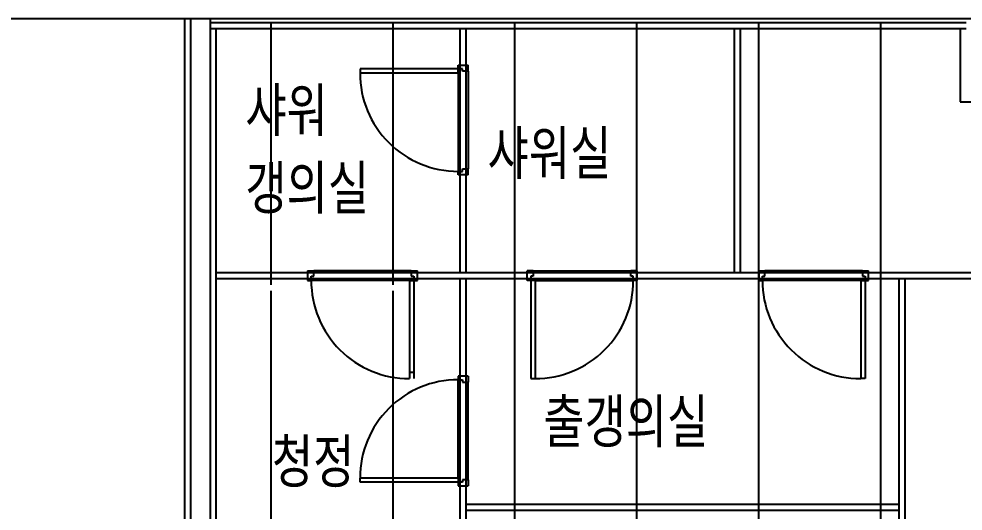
# Model space of a CAD drawing. Header units: millimetres. Extents: x 605428 to 684586, y -474155 to -416366.
# Drawn here: x 623265 to 631008, y -431515 to -427479 of the extents above; entities that cross this region are included whole.
import ezdxf

# ---------------------------------------------------------------- set-up
doc = ezdxf.new("R2010")
doc.units = ezdxf.units.MM
doc.header["$LTSCALE"] = 500
for name, color, linetype in [('ARCH', 9, 'Continuous'), ('TXT', 7, 'Continuous'), ('방화석고', 9, 'Continuous'), ('천정', 5, 'Continuous'), ('크린판넬', 4, 'Continuous')]:
    doc.layers.add(name, color=color, linetype=linetype)
doc.styles.add('GHD', font='simple.shx', dxfattribs={"bigfont": 'whgtxt.shx'})

msp = doc.modelspace()

# ---------------------------------------------------------------- linework, layer by layer
at = {"layer": 'ARCH', "color": 9}
for p, q in [((624832.8, -427478.6), (611382.8, -427478.6)), ((660282.8, -427478.5), (624832.8, -427478.6))]:
    msp.add_line(p, q, dxfattribs=at)
at = {"layer": '방화석고', "color": 9}
for p, q in [((624622.8, -427478.6), (624622.8, -435738.5)), ((624672.8, -427478.6), (624672.8, -435118.5))]:
    msp.add_line(p, q, dxfattribs=at)
at = {"layer": '천정', "linetype": 'Continuous'}
for p, q in [((625332.8, -429658.5), (625332.8, -427508.5)), ((626332.8, -429658.5), (626332.8, -427508.5)), ((627332.8, -434908.5), (627332.8, -427508.5)), ((628332.8, -434908.5), (628332.8, -427508.5)), ((629332.8, -434908.5), (629332.8, -427508.5)), ((630332.8, -434908.5), (630332.8, -427508.5)), ((625332.8, -433158.5), (625332.8, -429708.5)), ((626332.8, -433158.5), (626332.8, -429708.5))]:
    msp.add_line(p, q, dxfattribs=at)
at = {"layer": '크린판넬', "color": 9, "linetype": 'Continuous'}
for p, q in [((624832.8, -427478.6), (624832.8, -434958.5)), ((624832.8, -427508.5), (631032.8, -427508.5)), ((624832.8, -427558.5), (631032.8, -427558.5)), ((624882.8, -434908.5), (624882.8, -427558.5)), ((626882.8, -429558.5), (626882.8, -427558.5)), ((626932.8, -429558.5), (626932.8, -427558.5)), ((629132.8, -429558.5), (629132.8, -427558.5)), ((629182.8, -429558.5), (629182.8, -427558.5)), ((630982.8, -427558.5), (630982.8, -428158.5)), ((626867.8, -427887.8), (626867.8, -427858.5)), ((626867.8, -427858.5), (626947.8, -427858.5)), ((626882.8, -427858.5), (626932.8, -427858.5)), ((626882.8, -427858.5), (626932.8, -427858.5)), ((626947.8, -427908.3), (626947.8, -427858.5)), ((626867.8, -427887.8), (626062.5, -427887.8)), ((626062.5, -427887.8), (626062.5, -427923.1)), ((626867.8, -427923.1), (626062.5, -427923.1)), ((626903.6, -427887.8), (626867.8, -427887.8)), ((626867.8, -427923.1), (626867.8, -427887.8)), ((626867.8, -427923.1), (626867.8, -428729.1)), ((626903.6, -427908.3), (626903.6, -427887.8)), ((626947.8, -427908.3), (626903.6, -427908.3)), ((626947.8, -427908.3), (626947.8, -428708.6)), ((630982.8, -428158.5), (631682.8, -428158.5)), ((626903.6, -428708.6), (626947.8, -428708.6)), ((626903.6, -428729.1), (626903.6, -428708.6)), ((626903.6, -428729.1), (626903.6, -428708.6)), ((626947.8, -428758.5), (626947.8, -428708.6)), ((626867.8, -428729.1), (626903.6, -428729.1)), ((626867.8, -428758.5), (626867.8, -428729.1)), ((626947.8, -428758.5), (626867.8, -428758.5)), ((626932.8, -428758.5), (626882.8, -428758.5)), ((624882.8, -429558.5), (630482.8, -429558.5)), ((625632.8, -429543.5), (625632.8, -429623.5)), ((625632.8, -429543.5), (625682.6, -429543.5)), ((625632.8, -429558.5), (625632.8, -429608.5)), ((625682.6, -429587.6), (625682.6, -429543.5)), ((626482.9, -429543.5), (625682.6, -429543.5)), ((626482.9, -429543.5), (626482.9, -429587.6)), ((626482.9, -429543.5), (626532.8, -429543.5)), ((626532.8, -429623.5), (626532.8, -429543.5)), ((626532.8, -429608.5), (626532.8, -429558.5)), ((626532.8, -429608.5), (626532.8, -429558.5)), ((627432.8, -429623.5), (627432.8, -429543.5)), ((627482.6, -429543.5), (627432.8, -429543.5)), ((627432.8, -429608.5), (627432.8, -429558.5)), ((627432.8, -429608.5), (627432.8, -429558.5)), ((627482.6, -429543.5), (627482.6, -429587.6)), ((627482.6, -429543.5), (628282.9, -429543.5)), ((628282.9, -429587.6), (628282.9, -429543.5)), ((628332.8, -429543.5), (628282.9, -429543.5)), ((628332.8, -429543.5), (628332.8, -429623.5)), ((628332.8, -429558.5), (628332.8, -429608.5)), ((629332.8, -429543.5), (629332.8, -429623.5)), ((629332.8, -429543.5), (629382.6, -429543.5)), ((629332.8, -429558.5), (629332.8, -429608.5)), ((629382.6, -429587.6), (629382.6, -429543.5)), ((630182.9, -429543.5), (629382.6, -429543.5)), ((630182.9, -429543.5), (630182.9, -429587.6)), ((630182.9, -429543.5), (630232.8, -429543.5)), ((630232.8, -429623.5), (630232.8, -429543.5)), ((630232.8, -429608.5), (630232.8, -429558.5)), ((630232.8, -429608.5), (630232.8, -429558.5)), ((630482.8, -429558.5), (643332.8, -429558.5)), ((624882.8, -429608.5), (643332.8, -429608.5)), ((625632.8, -429623.5), (625662.1, -429623.5)), ((625662.1, -429587.6), (625682.6, -429587.6)), ((625662.1, -429623.5), (625662.1, -429587.6)), ((625662.1, -429587.6), (625682.6, -429587.6)), ((626468.1, -429623.5), (625662.1, -429623.5)), ((626468.1, -429623.5), (626468.1, -430428.7)), ((626468.1, -429623.5), (626503.4, -429623.5)), ((626482.9, -429587.6), (626503.4, -429587.6)), ((626503.4, -429587.6), (626503.4, -429623.5)), ((626503.4, -429623.5), (626532.8, -429623.5)), ((626503.4, -429623.5), (626503.4, -430428.7)), ((626882.8, -433158.5), (626882.8, -429608.5)), ((626932.8, -433158.5), (626932.8, -429608.5)), ((627462.1, -429623.5), (627432.8, -429623.5)), ((627462.1, -429587.6), (627462.1, -429623.5)), ((627482.6, -429587.6), (627462.1, -429587.6)), ((627462.1, -429623.5), (627462.1, -430428.7)), ((627497.4, -429623.5), (627462.1, -429623.5)), ((627497.4, -429623.5), (627497.4, -430428.7)), ((627497.4, -429623.5), (628303.4, -429623.5)), ((628303.4, -429587.6), (628282.9, -429587.6)), ((628303.4, -429587.6), (628282.9, -429587.6)), ((628303.4, -429623.5), (628303.4, -429587.6)), ((628332.8, -429623.5), (628303.4, -429623.5)), ((629332.8, -429623.5), (629362.1, -429623.5)), ((629362.1, -429587.6), (629382.6, -429587.6)), ((629362.1, -429623.5), (629362.1, -429587.6)), ((629362.1, -429587.6), (629382.6, -429587.6)), ((630168.1, -429623.5), (629362.1, -429623.5)), ((630168.1, -429623.5), (630168.1, -430428.7)), ((630168.1, -429623.5), (630203.4, -429623.5)), ((630182.9, -429587.6), (630203.4, -429587.6)), ((630203.4, -429587.6), (630203.4, -429623.5)), ((630203.4, -429623.5), (630232.8, -429623.5)), ((630203.4, -429623.5), (630203.4, -430428.7)), ((630482.8, -433158.5), (630482.8, -429608.5)), ((630532.8, -433158.5), (630532.8, -429608.5)), ((626503.4, -430378.7), (626468.1, -430378.7)), ((626867.8, -430408.5), (626867.8, -430437.8)), ((626947.8, -430408.5), (626867.8, -430408.5)), ((626932.8, -430408.5), (626882.8, -430408.5)), ((626947.8, -430408.5), (626947.8, -430458.3)), ((626867.8, -430437.8), (626903.6, -430437.8)), ((626867.8, -431243.8), (626867.8, -430437.8)), ((626903.6, -430437.8), (626903.6, -430458.3)), ((626903.6, -430437.8), (626903.6, -430458.3)), ((626903.6, -430458.3), (626947.8, -430458.3)), ((626947.8, -431258.6), (626947.8, -430458.3)), ((627462.1, -430428.7), (627497.4, -430428.7)), ((630203.4, -430428.7), (630168.1, -430428.7)), ((626867.8, -431243.8), (626062.5, -431243.8)), ((626062.5, -431279.1), (626062.5, -431243.8)), ((626867.8, -431243.8), (626867.8, -431279.1)), ((626903.6, -431258.6), (626903.6, -431279.1)), ((626947.8, -431258.6), (626903.6, -431258.6)), ((626947.8, -431258.6), (626947.8, -431308.5)), ((626867.8, -431279.1), (626062.5, -431279.1)), ((626867.8, -431279.1), (626867.8, -431308.5)), ((626903.6, -431279.1), (626867.8, -431279.1)), ((626867.8, -431308.5), (626947.8, -431308.5)), ((626882.8, -431308.5), (626932.8, -431308.5)), ((626882.8, -431308.5), (626932.8, -431308.5)), ((626932.8, -431458.5), (630482.8, -431458.5)), ((626932.8, -431508.5), (630482.8, -431508.5))]:
    msp.add_line(p, q, dxfattribs=at)
for centre, start, end in [((626867.2, -427924.4), 179.91508, 270.03615), ((626466.8, -429624), 179.96385, 270.08492), ((627498.7, -429624), 269.91508, 0.03615), ((630166.8, -429624), 179.96385, 270.08492), ((626867.2, -431242.5), 89.96385, 180.08492)]:
    msp.add_arc(centre, 804.7, start, end, dxfattribs=at)

# ---------------------------------------------------------------- texts
at = {"layer": 'TXT', "color": 9, "style": 'GHD', "width": 0.8}
for s, p in [('샤워', (625121.5, -428440.8)), ('샤워실', (627108, -428791.7, -2807)), ('갱의실', (625121.5, -429077.6)), ('출갱의실', (627564.8, -430993, -2807)), ('청정', (625339.8, -431320.5))]:
    msp.add_text(s, height=400, dxfattribs=at).set_placement(p)

doc.saveas('drawing.dxf')
